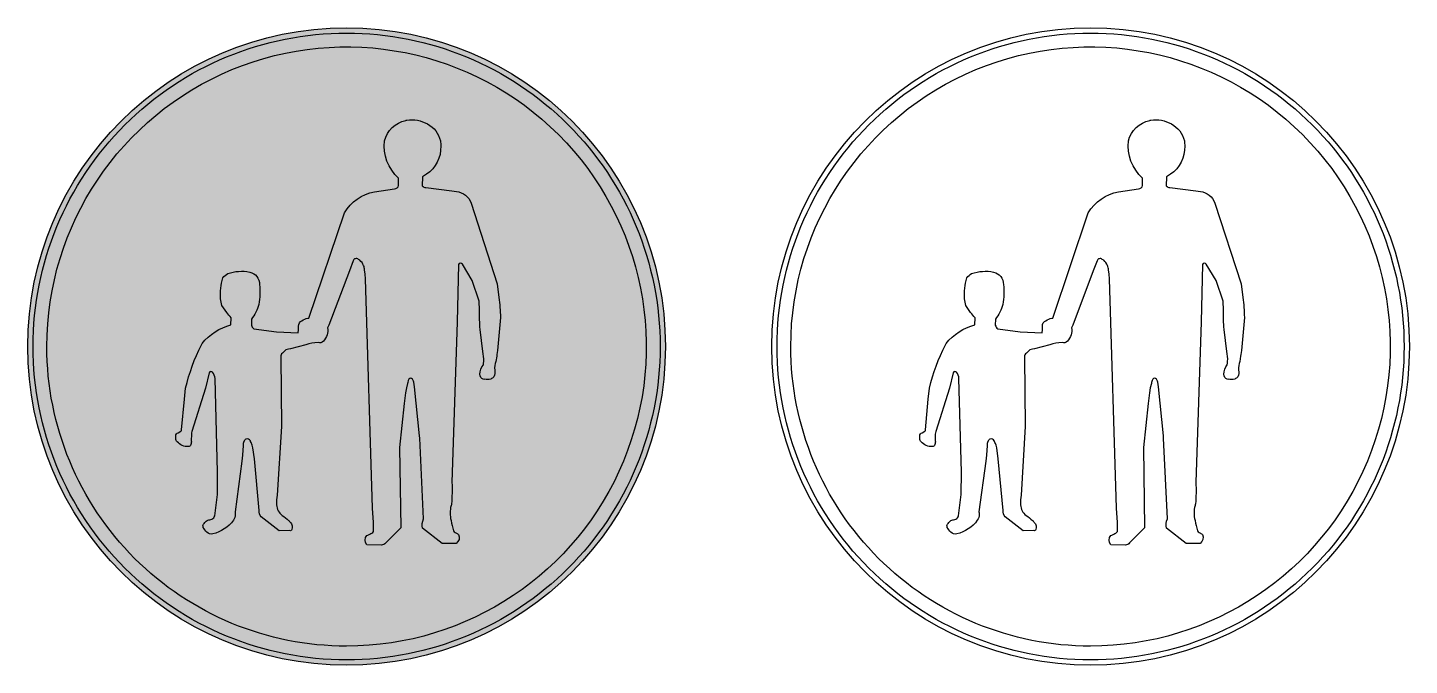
# Model space of a CAD drawing. Extents: x -550 to 750, y 150 to 750.
import ezdxf

# ---------------------------------------------------------------- set-up
doc = ezdxf.new("R2010")
doc.units = 0
doc.header["$MEASUREMENT"] = 0

msp = doc.modelspace()

# ---------------------------------------------------------------- hatches: boundary and pattern name
h = msp.add_hatch(color=5)
edge = h.paths.add_edge_path()
edge.add_arc((-250, 450), 300, 90, 270, ccw=False)
edge.add_arc((-250, 450), 300, -90, 90, ccw=False)
edge = h.paths.add_edge_path(flags=16)
edge.add_arc((-250.0002203871791, 449.9997796128209), 294.9997796129032, 179.999957195713, 270.000042804287, ccw=False)
edge.add_arc((-250.0002203871791, 450.0002203871791), 294.9997796129032, 89.99995719571302, 180.0000428042869, ccw=False)
edge.add_arc((-249.9897796128209, 449.9902204021206), 295.0097797749181, 0.0018993596901850651, 90.00198496826408, ccw=False)
edge.add_arc((-249.9897796128209, 450.0097795978794), 295.0097797749181, 269.9980150317358, 359.9981006403098, ccw=False)
edge = h.paths.add_edge_path(flags=0)
edge.add_arc((-250.0002106752017, 449.9997893247983), 281.999789324877, 179.999957195713, 270.000042804287, ccw=False)
edge.add_arc((-250.0036734158808, 449.9986438233472), 281.9963265873802, 44.99966708370289, 179.9997244531536, ccw=False)
edge.add_arc((-250.0013561766528, 449.9963265841192), 281.9963265873802, -89.99972445315359, 45.00033291629711, ccw=False)
edge = h.paths.add_edge_path(flags=0)
edge.add_line((-371.568, 310.736), (-371.298, 331.742))
edge.add_line((-371.298, 331.742), (-373.793, 420.027))
edge.add_arc((-384.6499984902571, 418.9498947208111), 10.91029660457959, 5.665682463015568, 38.42814139195659)
edge.add_arc((-377.5385926359026, 424.6118021215693), 1.820310442573353, 37.94022372150749, 160.5478835337991)
edge.add_line((-379.255, 425.218), (-382.692, 410.673))
edge.add_line((-382.692, 410.673), (-395.654, 369.889))
edge.add_arc((-391.921976687448, 368.0981228520921), 4.139473271363229, 154.3651589667766, 187.6090914850924)
edge.add_line((-396.025, 367.55), (-396.096, 361.219))
edge.add_arc((-402.0922480504728, 360.2672425227126), 6.071312294584405, -24.4638142324186, 9.019062134121782, ccw=False)
edge.add_arc((-398.8289989720502, 358.0689226429807), 2.284944520956274, 270.25072850617005, 352.0526702465863, ccw=False)
edge.add_arc((-399.3720999999999, 369.1173583333334), 13.34482536622605, 221.6538718486727, 272.3754058159519, ccw=False)
edge.add_arc((-407.3600468068237, 362.9161399451423), 3.324315588687667, 172.3791672384711, 233.3803849387069, ccw=False)
edge.add_line((-410.655, 363.357), (-410.671, 365.596))
edge.add_arc((-407.2347465508237, 365.7689965999617), 3.440605410472766, 143.0959532398964, 182.8820963584885, ccw=False)
edge.add_arc((-406.7550855737892, 364.7151638901468), 4.49134560926246, 113.49992413528761, 136.002034297203, ccw=False)
edge.add_line((-408.546, 368.834), (-405.808, 370.401))
edge.add_arc((-406.3284865243047, 371.4439464873296), 1.165608681082985, 296.5216692796095, 369.8327171182318)
edge.add_line((-405.18, 371.643), (-402.627, 400.562))
edge.add_line((-402.627, 400.562), (-401.473, 410.828))
edge.add_arc((-222.895683217682, 368.2329272351809), 183.5870319303969, 153.0275611309574, 166.5842267743083, ccw=False)
edge.add_line((-386.513, 451.501), (-385.941, 452.77))
edge.add_arc((-345.1733374023329, 419.8362181834977), 52.40836095905119, 105.0287283287229, 141.0673072615593, ccw=False)
edge.add_line((-358.763, 470.452), (-358.563, 476.855))
edge.add_arc((-302.5433991755132, 526.1274664920154), 74.60543968600165, 216.150594745733, 221.3334893716241, ccw=False)
edge.add_line((-362.785, 482.117), (-367.306, 488.691))
edge.add_arc((-338.7456431913999, 497.3329306047908), 29.83918473438191, 184.9619800637376, 196.8350186158103, ccw=False)
edge.add_arc((-318.7425322173402, 499.4105408459491), 49.94818744154331, 162.2764475627614, 185.3516101266204, ccw=False)
edge.add_arc((-353.544846176263, 504.8120656126115), 16.10346809517627, 121.1339784984767, 142.4965729677188, ccw=False)
edge.add_arc((-348.7841733067663, 481.5568721561443), 39.28310100198588, 78.81628700872568, 109.45955612296709, ccw=False)
edge.add_arc((-343.8352677507154, 508.4702735877176), 11.92649762369923, -0.8228393078599083, 77.062167377398, ccw=False)
edge.add_arc((-404.9729722000982, 501.1241730298283), 73.41441308601615, -9.017880911589089, 5.608497230322712, ccw=False)
edge.add_arc((-373.8650990003542, 501.7768898246457), 43.14798162821353, 322.6737648158214, 343.63124483978874, ccw=False)
edge.add_line((-339.554, 475.614), (-339.597, 470.067))
edge.add_arc((-334.3035238146367, 471.3729207052712), 5.452184792673921, 193.858357195097, 238.0835016347993)
edge.add_line((-337.186, 466.745), (-316.082, 463.665))
edge.add_line((-316.082, 463.665), (-295.418, 462.737))
edge.add_line((-295.418, 462.737), (-295.247, 465.603))
edge.add_line((-295.247, 465.603), (-295.203, 469.255))
edge.add_arc((-290.3553546584881, 469.6250809064948), 4.861751251805678, 109.70966451264519, 184.3656295754741, ccw=False)
edge.add_arc((-282.4471258548002, 459.9186429346707), 17.18069235357724, 103.46612141355013, 123.76120257682001, ccw=False)
edge.add_arc((-286.2470534492208, 479.2631260675278), 2.643773848151486, 265.6408889026544, 284.0104234719276)
edge.add_line((-285.607, 476.698), (-252.066, 575.808))
edge.add_arc((-216.3089339556886, 554.5567210552849), 41.59548808324447, 100.1596107084967, 149.2759722251475, ccw=False)
edge.add_line((-223.646, 595.5), (-204.808, 598.481))
edge.add_arc((-204.9057412371786, 602.3901015489326), 3.910323294730611, 271.4322968372705, 348.6418876196188)
edge.add_line((-201.0719999999999, 601.62), (-201.115, 608.493))
edge.add_arc((-173.534635447507, 638.9753610815743), 41.10779544023114, 173.6597488855763, 227.8612833320294, ccw=False)
edge.add_arc((-188.5847382003987, 636.7448211409157), 26.67955153021786, 102.45985859462922, 165.299931838281, ccw=False)
edge.add_arc((-189.0675083195895, 631.2315058535007), 32.00198439515508, 97.77890090139027, 99.48482601954242, ccw=False)
edge.add_arc((-188.4479839578677, 634.4080176337451), 28.95737409768016, 59.72477263507989, 99.84457069381102, ccw=False)
edge.add_arc((-185.0677177131297, 638.2605542433489), 23.94603333100281, 12.920843453595126, 62.06302475853062, ccw=False)
edge.add_arc((-197.2657298729945, 638.5650956016077), 35.8947319109479, -0.019307204679194, 8.087573298097027, ccw=False)
edge.add_arc((-191.7672631500244, 637.3251589312121), 30.42105203926608, -56.111185818642184, 2.3131752900624747, ccw=False)
edge.add_arc((-126.5298650989521, 526.732540814203), 98.04749840683681, 119.4961305071021, 122.0853999587615)
edge.add_line((-178.611, 609.804), (-178.726, 601.205))
edge.add_arc((-175.0928610763428, 604.1617027636106), 4.684206407806519, 219.139211539377, 267.7838115356808)
edge.add_line((-175.274, 599.481), (-151.048, 596.556))
edge.add_line((-151.048, 596.556), (-146.669, 595.943))
edge.add_arc((-148.6807775051874, 579.25174448818), 16.81205696193184, 20.113170913518786, 83.12735882971208, ccw=False)
edge.add_line((-132.894, 585.033), (-108.1659999999999, 509.042))
edge.add_line((-108.1659999999999, 509.042), (-106.626, 496.121))
edge.add_arc((-283.5771226036655, 473.7874145970321), 178.3549517889793, 1.132331972482973, 7.193453663505579, ccw=False)
edge.add_line((-105.2569999999999, 477.312), (-108.081, 446.296))
edge.add_line((-108.081, 446.296), (-108.5369999999999, 442.33))
edge.add_line((-108.5369999999999, 442.33), (-108.765, 440.976))
edge.add_line((-108.765, 440.976), (-109.635, 436.026))
edge.add_arc((-91.62373626385006, 429.7181852541218), 19.08387141649901, 160.6989802224677, 185.5545270741105)
edge.add_arc((-119.4237061182239, 425.7909858137342), 9.048033999471452, -28.137724931921582, 13.290346146334912, ccw=False)
edge.add_arc((-116.7906234069748, 425.6334509270424), 6.74264610749854, 291.4309281738721, 322.4486981149497, ccw=False)
edge.add_arc((-117.9112227883835, 434.3804186094209), 15.44505615757559, 261.2529164460194, 283.41854716328567, ccw=False)
edge.add_arc((-120.6306472066349, 422.553651956637), 3.458570026856422, 257.8936918980509, 276.1520749869286, ccw=False)
edge.add_arc((-119.8502183361931, 423.6154890516146), 4.691691951831036, 177.6605841520638, 251.27983092092728, ccw=False)
edge.add_arc((-110.1744444065399, 423.6904440281386), 14.36402849415848, 140.763604311087, 179.5350720338776, ccw=False)
edge.add_arc((-151.2832047532584, 437.3517450072584), 30.33034799746405, 351.3230241717254, 357.2811072599363)
edge.add_line((-120.987, 435.913), (-120.943, 438.395))
edge.add_line((-120.943, 438.395), (-121.6559999999999, 445.268))
edge.add_line((-121.6559999999999, 445.268), (-124.323, 466.102))
edge.add_arc((107.7387610378027, 484.1276489231209), 232.7607891270904, 179.9718516405788, 184.4415932353697, ccw=False)
edge.add_line((-125.0219999999999, 484.242), (-125.35, 492.627))
edge.add_line((-125.35, 492.627), (-131.823, 512.178))
edge.add_line((-131.823, 512.178), (-141.0359999999999, 527.408))
edge.add_arc((-142.8227543199017, 526.4908795409485), 2.00838266674916, 27.17090843955594, 158.1609197943588)
edge.add_line((-144.687, 527.238), (-146.014, 473.291))
edge.add_line((-146.014, 473.291), (-150.876, 322.102))
edge.add_arc((-317.115306357118, 314.8711543547436), 166.3964906686474, -4.443645774010179, 2.4906020485228737, ccw=False)
edge.add_arc((-164.4533592597025, 304.5522771115284), 13.48221124695748, 341.4179333399034, 348.9967533392269, ccw=False)
edge.add_arc((-125.2992372406862, 293.3305498186587), 27.2688461586538, 165.2874791821972, 194.8279035338696)
edge.add_arc((-84.82831965022528, 296.4977730788172), 67.59741274443358, 188.6322085806649, 197.147368440614)
edge.add_arc((-146.146694554307, 277.9855877360617), 3.568001000718369, 203.4098629812909, 242.2138421287211)
edge.add_arc((-111.8003186706887, 339.9158475138954), 74.38410360242047, 241.046179864341, 243.0613580038352)
edge.add_arc((-147.5192747517075, 269.5199949545897), 4.555484636483037, 51.55752918137688, 63.67375122492717, ccw=False)
edge.add_arc((-150.4706206337183, 270.1515498779858), 6.486370861571926, -56.430560612105126, 26.91773933909468, ccw=False)
edge.add_line((-146.884, 264.747), (-160.0880000000001, 264.646))
edge.add_line((-160.0880000000001, 264.646), (-178.5119999999999, 279.077))
edge.add_arc((-166.7651841237365, 282.1333629001966), 12.13791734230109, 152.7499927527224, 194.5842247542114, ccw=False)
edge.add_line((-177.556, 287.691), (-181.207, 363.856))
edge.add_line((-181.207, 363.856), (-181.4059999999999, 366.022))
edge.add_line((-181.4059999999999, 366.022), (-185.956, 411.999))
edge.add_line((-185.956, 411.999), (-186.783, 416.562))
edge.add_arc((-191.4899690890139, 415.85020520749), 4.76048420137875, 8.599198467665104, 44.24956872297362)
edge.add_arc((-189.6512834050591, 418.2637430213305), 1.814900073920329, 30.02942021519682, 152.4918355916002)
edge.add_arc((-188.7452307728708, 416.7141390392093), 3.468569557070811, 136.4941873888671, 157.9017661628952)
edge.add_line((-191.959, 418.019), (-192.473, 416.263))
edge.add_line((-192.473, 416.263), (-192.729, 415.294))
edge.add_line((-192.729, 415.294), (-193.727, 411.114))
edge.add_line((-193.727, 411.114), (-194.483, 406.552))
edge.add_line((-194.483, 406.552), (-195.838, 396.385))
edge.add_line((-195.838, 396.385), (-200.287, 355.015))
edge.add_line((-200.287, 355.015), (-199.061, 279.478))
edge.add_line((-199.061, 279.478), (-213.193, 265.259))
edge.add_arc((-217.0150156782996, 267.7194842680852), 4.545523806852426, 267.30175618774973, 327.22793705988823, ccw=False)
edge.add_line((-217.229, 263.179), (-230.904, 263.248))
edge.add_arc((-225.7080247070799, 267.6895002015541), 6.83557483208555, 138.0269798893555, 220.5236978918714, ccw=False)
edge.add_arc((-242.3800208617879, 304.5296467640346), 34.28693843956795, 289.7569089314662, 294.6772644089557)
edge.add_arc((-232.0267630161966, 282.2284177830471), 9.700323730332071, 294.1053406952336, 319.0435560726546)
edge.add_line((-224.701, 275.87), (-224.729, 284.354))
edge.add_line((-224.729, 284.354), (-225.7, 297.874))
edge.add_line((-225.7, 297.874), (-232.23, 513.533))
edge.add_line((-232.23, 513.533), (-232.5719999999999, 518.082))
edge.add_line((-232.5719999999999, 518.082), (-232.972, 522.1030000000001))
edge.add_arc((-247.4915365024178, 520.8528752705116), 14.57325468398611, 4.921001508794554, 21.45356390406871)
edge.add_arc((-245.0401087226472, 521.6817565056239), 11.9891681637883, 22.05166583966562, 29.70058428554448)
edge.add_arc((-244.4703080399658, 522.232703458402), 11.2229638687387, 28.69863562638724, 60.3482218161678)
edge.add_arc((-240.9557347127403, 529.6318754071655), 3.113561523094592, 49.12047406622195, 160.7380611182249)
edge.add_line((-243.895, 530.659), (-247.36, 521.263))
edge.add_line((-247.36, 521.263), (-266.641, 470.123))
edge.add_line((-266.641, 470.123), (-267.909, 467.657))
edge.add_arc((-281.6838363046576, 465.0748472898765), 14.01476463728565, -45.24864350055083, 10.617127425085414, ccw=False)
edge.add_arc((-275.3007051751362, 457.8777563591955), 4.441890910245063, 249.76538938410079, 321.6545304707827, ccw=False)
edge.add_arc((-277.0948331086681, 422.3017153541223), 31.40934291430501, 89.52966495034048, 110.7638860502546)
edge.add_line((-288.23, 451.671), (-302.663, 447.722))
edge.add_line((-302.663, 447.722), (-304.53, 447.336))
edge.add_arc((-304.6153860460499, 441.9874920485657), 5.349189479109491, 89.08538146421576, 145.7505474378383)
edge.add_arc((-283.9038547228624, 418.3476964096884), 36.63213989077732, 133.321820758971, 136.0206939042572)
edge.add_arc((-308.6032896823811, 440.8017689993053), 3.414326575263703, 119.1038892029786, 189.0620304499879)
edge.add_line((-311.975, 440.264), (-311.375, 374.821))
edge.add_line((-311.375, 374.821), (-315.396, 310.165))
edge.add_arc((-244.9478983142639, 302.0546895421504), 70.91341316596258, 173.4327570797441, 180.8772368476894)
edge.add_arc((-302.8413470974693, 301.567911423531), 13.02542921170632, 182.6353987410868, 233.8067557839541)
edge.add_arc((-395.4334914982073, 177.8290500105806), 141.521855769855, 50.04279716390403, 53.13648966281312, ccw=False)
edge.add_arc((-311.830539258607, 277.9701344129937), 11.07254223240286, 36.02935449870051, 48.86068196841012, ccw=False)
edge.add_arc((-308.0719814679982, 279.8466999023617), 6.96372759455319, -17.264346291470076, 41.742077375506085, ccw=False)
edge.add_arc((-303.0445770378919, 278.38411301624), 1.731389263073131, 255.0922605995614, 339.57884570979525, ccw=False)
edge.add_line((-303.49, 276.711), (-313.472, 276.654))
edge.add_line((-313.472, 276.654), (-330.427, 289.675))
edge.add_arc((-324.6185512924935, 294.7735264805444), 7.728715848091881, 172.4351392405036, 221.2759380254654, ccw=False)
edge.add_line((-332.28, 295.791), (-336.76, 344.176))
edge.add_line((-336.76, 344.176), (-338.284, 354.786))
edge.add_line((-338.284, 354.786), (-338.842, 357.055))
edge.add_arc((-369.6242489946474, 346.5875692035838), 32.51328898537075, 18.78047936856373, 25.5685477852513)
edge.add_arc((-343.7874722746886, 359.4962732589372), 3.668804216369207, 17.83593292438299, 26.70460291572406)
edge.add_arc((-343.4013168665562, 359.791088065851), 3.192615032894384, 25.09220156544971, 114.3369495586787)
edge.add_arc((-343.2171870280976, 359.5086590104962), 3.52620139271337, 115.1717996870692, 156.7076444471323)
edge.add_arc((-342.6145673092521, 358.4942410608394), 4.534172994552851, 147.9103539720273, 152.2702430372574)
edge.add_arc((-337.4185848566271, 357.021537218218), 9.881668222817455, 158.7439632403244, 181.4702180346614)
edge.add_line((-347.297, 356.768), (-347.997, 347.827))
edge.add_line((-347.997, 347.827), (-348.652, 342.151))
edge.add_line((-348.652, 342.151), (-354.94, 294.552))
edge.add_arc((-326.2732084626327, 294.0555073571516), 28.67109070111001, 179.0077686535553, 183.7166127451894)
edge.add_arc((-361.868948658356, 291.1314454814871), 7.065756448660822, -41.02033342337728, 8.673605926845198, ccw=False)
edge.add_arc((-383.2672529692072, 305.6316808138251), 32.87405954888625, 283.02182101379015, 324.3979944493906, ccw=False)
edge.add_arc((-377.2121372936529, 279.1979013163297), 5.755970465556158, 223.6064826193731, 283.58634090597366, ccw=False)
edge.add_arc((-366.8298835619109, 289.6244417873983), 20.46859605590715, 208.7572701361562, 224.6958247638686, ccw=False)
edge.add_arc((-382.1860297133709, 281.1538879759531), 2.931451978593411, 147.5221515514204, 208.0144921529203, ccw=False)
edge.add_arc((-375.9399144476554, 277.45636096817), 10.18884836235272, 126.44074541609899, 148.8424576173195, ccw=False)
edge.add_arc((-378.645923361756, 281.7695131374063), 5.1261778237728, 91.85657933848762, 130.7487322164758, ccw=False)
edge.add_arc((-381.777539739508, 300.331585306348), 13.7619039737456, 282.4442209035375, 291.9023229937021)
edge.add_arc((-378.8295313804268, 291.9097403783475), 4.865254292592191, 296.6931480599441, 346.1367580475161)
edge.add_line((-374.106, 290.744), (-371.568, 310.736))
h = msp.add_hatch(color=7)
edge = h.paths.add_edge_path()
edge.add_arc((-250.0002203871791, 449.9997796128209), 294.9997796129032, 179.999957195713, 270.000042804287, ccw=False)
edge.add_arc((-250.0002203871791, 450.0002203871791), 294.9997796129032, 89.99995719571302, 180.0000428042869, ccw=False)
edge.add_arc((-249.9897796128209, 449.9902204021206), 295.0097797749181, 0.0018993596901850651, 90.00198496826408, ccw=False)
edge.add_arc((-249.9897796128209, 450.0097795978794), 295.0097797749181, 269.9980150317358, 359.9981006403098, ccw=False)
edge = h.paths.add_edge_path(flags=16)
edge.add_arc((-250.0002106752017, 449.9997893247983), 281.999789324877, 179.999957195713, 270.000042804287, ccw=False)
edge.add_arc((-250.0036734158808, 449.9986438233472), 281.9963265873802, 44.99966708370289, 179.9997244531536, ccw=False)
edge.add_arc((-250.0013561766528, 449.9963265841192), 281.9963265873802, -89.99972445315359, 45.00033291629711, ccw=False)
edge = h.paths.add_edge_path(flags=0)
edge.add_line((-371.568, 310.736), (-371.298, 331.742))
edge.add_line((-371.298, 331.742), (-373.793, 420.027))
edge.add_arc((-384.6499984902571, 418.9498947208111), 10.91029660457959, 5.665682463015568, 38.42814139195659)
edge.add_arc((-377.5385926359026, 424.6118021215693), 1.820310442573353, 37.94022372150749, 160.5478835337991)
edge.add_line((-379.255, 425.218), (-382.692, 410.673))
edge.add_line((-382.692, 410.673), (-395.654, 369.889))
edge.add_arc((-391.921976687448, 368.0981228520921), 4.139473271363229, 154.3651589667766, 187.6090914850924)
edge.add_line((-396.025, 367.55), (-396.096, 361.219))
edge.add_arc((-402.0922480504728, 360.2672425227126), 6.071312294584405, -24.4638142324186, 9.019062134121782, ccw=False)
edge.add_arc((-398.8289989720502, 358.0689226429807), 2.284944520956274, 270.25072850617005, 352.0526702465863, ccw=False)
edge.add_arc((-399.3720999999999, 369.1173583333334), 13.34482536622605, 221.6538718486727, 272.3754058159519, ccw=False)
edge.add_arc((-407.3600468068237, 362.9161399451423), 3.324315588687667, 172.3791672384711, 233.3803849387069, ccw=False)
edge.add_line((-410.655, 363.357), (-410.671, 365.596))
edge.add_arc((-407.2347465508237, 365.7689965999617), 3.440605410472766, 143.0959532398964, 182.8820963584885, ccw=False)
edge.add_arc((-406.7550855737892, 364.7151638901468), 4.49134560926246, 113.49992413528761, 136.002034297203, ccw=False)
edge.add_line((-408.546, 368.834), (-405.808, 370.401))
edge.add_arc((-406.3284865243047, 371.4439464873296), 1.165608681082985, 296.5216692796095, 369.8327171182318)
edge.add_line((-405.18, 371.643), (-402.627, 400.562))
edge.add_line((-402.627, 400.562), (-401.473, 410.828))
edge.add_arc((-222.895683217682, 368.2329272351809), 183.5870319303969, 153.0275611309574, 166.5842267743083, ccw=False)
edge.add_line((-386.513, 451.501), (-385.941, 452.77))
edge.add_arc((-345.1733374023329, 419.8362181834977), 52.40836095905119, 105.0287283287229, 141.0673072615593, ccw=False)
edge.add_line((-358.763, 470.452), (-358.563, 476.855))
edge.add_arc((-302.5433991755132, 526.1274664920154), 74.60543968600165, 216.150594745733, 221.3334893716241, ccw=False)
edge.add_line((-362.785, 482.117), (-367.306, 488.691))
edge.add_arc((-338.7456431913999, 497.3329306047908), 29.83918473438191, 184.9619800637376, 196.8350186158103, ccw=False)
edge.add_arc((-318.7425322173402, 499.4105408459491), 49.94818744154331, 162.2764475627614, 185.3516101266204, ccw=False)
edge.add_arc((-353.544846176263, 504.8120656126115), 16.10346809517627, 121.1339784984767, 142.4965729677188, ccw=False)
edge.add_arc((-348.7841733067663, 481.5568721561443), 39.28310100198588, 78.81628700872568, 109.45955612296709, ccw=False)
edge.add_arc((-343.8352677507154, 508.4702735877176), 11.92649762369923, -0.8228393078599083, 77.062167377398, ccw=False)
edge.add_arc((-404.9729722000982, 501.1241730298283), 73.41441308601615, -9.017880911589089, 5.608497230322712, ccw=False)
edge.add_arc((-373.8650990003542, 501.7768898246457), 43.14798162821353, 322.6737648158214, 343.63124483978874, ccw=False)
edge.add_line((-339.554, 475.614), (-339.597, 470.067))
edge.add_arc((-334.3035238146367, 471.3729207052712), 5.452184792673921, 193.858357195097, 238.0835016347993)
edge.add_line((-337.186, 466.745), (-316.082, 463.665))
edge.add_line((-316.082, 463.665), (-295.418, 462.737))
edge.add_line((-295.418, 462.737), (-295.247, 465.603))
edge.add_line((-295.247, 465.603), (-295.203, 469.255))
edge.add_arc((-290.3553546584881, 469.6250809064948), 4.861751251805678, 109.70966451264519, 184.3656295754741, ccw=False)
edge.add_arc((-282.4471258548002, 459.9186429346707), 17.18069235357724, 103.46612141355013, 123.76120257682001, ccw=False)
edge.add_arc((-286.2470534492208, 479.2631260675278), 2.643773848151486, 265.6408889026544, 284.0104234719276)
edge.add_line((-285.607, 476.698), (-252.066, 575.808))
edge.add_arc((-216.3089339556886, 554.5567210552849), 41.59548808324447, 100.1596107084967, 149.2759722251475, ccw=False)
edge.add_line((-223.646, 595.5), (-204.808, 598.481))
edge.add_arc((-204.9057412371786, 602.3901015489326), 3.910323294730611, 271.4322968372705, 348.6418876196188)
edge.add_line((-201.0719999999999, 601.62), (-201.115, 608.493))
edge.add_arc((-173.534635447507, 638.9753610815743), 41.10779544023114, 173.6597488855763, 227.8612833320294, ccw=False)
edge.add_arc((-188.5847382003987, 636.7448211409157), 26.67955153021786, 102.45985859462922, 165.299931838281, ccw=False)
edge.add_arc((-189.0675083195895, 631.2315058535007), 32.00198439515508, 97.77890090139027, 99.48482601954242, ccw=False)
edge.add_arc((-188.4479839578677, 634.4080176337451), 28.95737409768016, 59.72477263507989, 99.84457069381102, ccw=False)
edge.add_arc((-185.0677177131297, 638.2605542433489), 23.94603333100281, 12.920843453595126, 62.06302475853062, ccw=False)
edge.add_arc((-197.2657298729945, 638.5650956016077), 35.8947319109479, -0.019307204679194, 8.087573298097027, ccw=False)
edge.add_arc((-191.7672631500244, 637.3251589312121), 30.42105203926608, -56.111185818642184, 2.3131752900624747, ccw=False)
edge.add_arc((-126.5298650989521, 526.732540814203), 98.04749840683681, 119.4961305071021, 122.0853999587615)
edge.add_line((-178.611, 609.804), (-178.726, 601.205))
edge.add_arc((-175.0928610763428, 604.1617027636106), 4.684206407806519, 219.139211539377, 267.7838115356808)
edge.add_line((-175.274, 599.481), (-151.048, 596.556))
edge.add_line((-151.048, 596.556), (-146.669, 595.943))
edge.add_arc((-148.6807775051874, 579.25174448818), 16.81205696193184, 20.113170913518786, 83.12735882971208, ccw=False)
edge.add_line((-132.894, 585.033), (-108.1659999999999, 509.042))
edge.add_line((-108.1659999999999, 509.042), (-106.626, 496.121))
edge.add_arc((-283.5771226036655, 473.7874145970321), 178.3549517889793, 1.132331972482973, 7.193453663505579, ccw=False)
edge.add_line((-105.2569999999999, 477.312), (-108.081, 446.296))
edge.add_line((-108.081, 446.296), (-108.5369999999999, 442.33))
edge.add_line((-108.5369999999999, 442.33), (-108.765, 440.976))
edge.add_line((-108.765, 440.976), (-109.635, 436.026))
edge.add_arc((-91.62373626385006, 429.7181852541218), 19.08387141649901, 160.6989802224677, 185.5545270741105)
edge.add_arc((-119.4237061182239, 425.7909858137342), 9.048033999471452, -28.137724931921582, 13.290346146334912, ccw=False)
edge.add_arc((-116.7906234069748, 425.6334509270424), 6.74264610749854, 291.4309281738721, 322.4486981149497, ccw=False)
edge.add_arc((-117.9112227883835, 434.3804186094209), 15.44505615757559, 261.2529164460194, 283.41854716328567, ccw=False)
edge.add_arc((-120.6306472066349, 422.553651956637), 3.458570026856422, 257.8936918980509, 276.1520749869286, ccw=False)
edge.add_arc((-119.8502183361931, 423.6154890516146), 4.691691951831036, 177.6605841520638, 251.27983092092728, ccw=False)
edge.add_arc((-110.1744444065399, 423.6904440281386), 14.36402849415848, 140.763604311087, 179.5350720338776, ccw=False)
edge.add_arc((-151.2832047532584, 437.3517450072584), 30.33034799746405, 351.3230241717254, 357.2811072599363)
edge.add_line((-120.987, 435.913), (-120.943, 438.395))
edge.add_line((-120.943, 438.395), (-121.6559999999999, 445.268))
edge.add_line((-121.6559999999999, 445.268), (-124.323, 466.102))
edge.add_arc((107.7387610378027, 484.1276489231209), 232.7607891270904, 179.9718516405788, 184.4415932353697, ccw=False)
edge.add_line((-125.0219999999999, 484.242), (-125.35, 492.627))
edge.add_line((-125.35, 492.627), (-131.823, 512.178))
edge.add_line((-131.823, 512.178), (-141.0359999999999, 527.408))
edge.add_arc((-142.8227543199017, 526.4908795409485), 2.00838266674916, 27.17090843955594, 158.1609197943588)
edge.add_line((-144.687, 527.238), (-146.014, 473.291))
edge.add_line((-146.014, 473.291), (-150.876, 322.102))
edge.add_arc((-317.115306357118, 314.8711543547436), 166.3964906686474, -4.443645774010179, 2.4906020485228737, ccw=False)
edge.add_arc((-164.4533592597025, 304.5522771115284), 13.48221124695748, 341.4179333399034, 348.9967533392269, ccw=False)
edge.add_arc((-125.2992372406862, 293.3305498186587), 27.2688461586538, 165.2874791821972, 194.8279035338696)
edge.add_arc((-84.82831965022528, 296.4977730788172), 67.59741274443358, 188.6322085806649, 197.147368440614)
edge.add_arc((-146.146694554307, 277.9855877360617), 3.568001000718369, 203.4098629812909, 242.2138421287211)
edge.add_arc((-111.8003186706887, 339.9158475138954), 74.38410360242047, 241.046179864341, 243.0613580038352)
edge.add_arc((-147.5192747517075, 269.5199949545897), 4.555484636483037, 51.55752918137688, 63.67375122492717, ccw=False)
edge.add_arc((-150.4706206337183, 270.1515498779858), 6.486370861571926, -56.430560612105126, 26.91773933909468, ccw=False)
edge.add_line((-146.884, 264.747), (-160.0880000000001, 264.646))
edge.add_line((-160.0880000000001, 264.646), (-178.5119999999999, 279.077))
edge.add_arc((-166.7651841237365, 282.1333629001966), 12.13791734230109, 152.7499927527224, 194.5842247542114, ccw=False)
edge.add_line((-177.556, 287.691), (-181.207, 363.856))
edge.add_line((-181.207, 363.856), (-181.4059999999999, 366.022))
edge.add_line((-181.4059999999999, 366.022), (-185.956, 411.999))
edge.add_line((-185.956, 411.999), (-186.783, 416.562))
edge.add_arc((-191.4899690890139, 415.85020520749), 4.76048420137875, 8.599198467665104, 44.24956872297362)
edge.add_arc((-189.6512834050591, 418.2637430213305), 1.814900073920329, 30.02942021519682, 152.4918355916002)
edge.add_arc((-188.7452307728708, 416.7141390392093), 3.468569557070811, 136.4941873888671, 157.9017661628952)
edge.add_line((-191.959, 418.019), (-192.473, 416.263))
edge.add_line((-192.473, 416.263), (-192.729, 415.294))
edge.add_line((-192.729, 415.294), (-193.727, 411.114))
edge.add_line((-193.727, 411.114), (-194.483, 406.552))
edge.add_line((-194.483, 406.552), (-195.838, 396.385))
edge.add_line((-195.838, 396.385), (-200.287, 355.015))
edge.add_line((-200.287, 355.015), (-199.061, 279.478))
edge.add_line((-199.061, 279.478), (-213.193, 265.259))
edge.add_arc((-217.0150156782996, 267.7194842680852), 4.545523806852426, 267.30175618774973, 327.22793705988823, ccw=False)
edge.add_line((-217.229, 263.179), (-230.904, 263.248))
edge.add_arc((-225.7080247070799, 267.6895002015541), 6.83557483208555, 138.0269798893555, 220.5236978918714, ccw=False)
edge.add_arc((-242.3800208617879, 304.5296467640346), 34.28693843956795, 289.7569089314662, 294.6772644089557)
edge.add_arc((-232.0267630161966, 282.2284177830471), 9.700323730332071, 294.1053406952336, 319.0435560726546)
edge.add_line((-224.701, 275.87), (-224.729, 284.354))
edge.add_line((-224.729, 284.354), (-225.7, 297.874))
edge.add_line((-225.7, 297.874), (-232.23, 513.533))
edge.add_line((-232.23, 513.533), (-232.5719999999999, 518.082))
edge.add_line((-232.5719999999999, 518.082), (-232.972, 522.1030000000001))
edge.add_arc((-247.4915365024178, 520.8528752705116), 14.57325468398611, 4.921001508794554, 21.45356390406871)
edge.add_arc((-245.0401087226472, 521.6817565056239), 11.9891681637883, 22.05166583966562, 29.70058428554448)
edge.add_arc((-244.4703080399658, 522.232703458402), 11.2229638687387, 28.69863562638724, 60.3482218161678)
edge.add_arc((-240.9557347127403, 529.6318754071655), 3.113561523094592, 49.12047406622195, 160.7380611182249)
edge.add_line((-243.895, 530.659), (-247.36, 521.263))
edge.add_line((-247.36, 521.263), (-266.641, 470.123))
edge.add_line((-266.641, 470.123), (-267.909, 467.657))
edge.add_arc((-281.6838363046576, 465.0748472898765), 14.01476463728565, -45.24864350055083, 10.617127425085414, ccw=False)
edge.add_arc((-275.3007051751362, 457.8777563591955), 4.441890910245063, 249.76538938410079, 321.6545304707827, ccw=False)
edge.add_arc((-277.0948331086681, 422.3017153541223), 31.40934291430501, 89.52966495034048, 110.7638860502546)
edge.add_line((-288.23, 451.671), (-302.663, 447.722))
edge.add_line((-302.663, 447.722), (-304.53, 447.336))
edge.add_arc((-304.6153860460499, 441.9874920485657), 5.349189479109491, 89.08538146421576, 145.7505474378383)
edge.add_arc((-283.9038547228624, 418.3476964096884), 36.63213989077732, 133.321820758971, 136.0206939042572)
edge.add_arc((-308.6032896823811, 440.8017689993053), 3.414326575263703, 119.1038892029786, 189.0620304499879)
edge.add_line((-311.975, 440.264), (-311.375, 374.821))
edge.add_line((-311.375, 374.821), (-315.396, 310.165))
edge.add_arc((-244.9478983142639, 302.0546895421504), 70.91341316596258, 173.4327570797441, 180.8772368476894)
edge.add_arc((-302.8413470974693, 301.567911423531), 13.02542921170632, 182.6353987410868, 233.8067557839541)
edge.add_arc((-395.4334914982073, 177.8290500105806), 141.521855769855, 50.04279716390403, 53.13648966281312, ccw=False)
edge.add_arc((-311.830539258607, 277.9701344129937), 11.07254223240286, 36.02935449870051, 48.86068196841012, ccw=False)
edge.add_arc((-308.0719814679982, 279.8466999023617), 6.96372759455319, -17.264346291470076, 41.742077375506085, ccw=False)
edge.add_arc((-303.0445770378919, 278.38411301624), 1.731389263073131, 255.0922605995614, 339.57884570979525, ccw=False)
edge.add_line((-303.49, 276.711), (-313.472, 276.654))
edge.add_line((-313.472, 276.654), (-330.427, 289.675))
edge.add_arc((-324.6185512924935, 294.7735264805444), 7.728715848091881, 172.4351392405036, 221.2759380254654, ccw=False)
edge.add_line((-332.28, 295.791), (-336.76, 344.176))
edge.add_line((-336.76, 344.176), (-338.284, 354.786))
edge.add_line((-338.284, 354.786), (-338.842, 357.055))
edge.add_arc((-369.6242489946474, 346.5875692035838), 32.51328898537075, 18.78047936856373, 25.5685477852513)
edge.add_arc((-343.7874722746886, 359.4962732589372), 3.668804216369207, 17.83593292438299, 26.70460291572406)
edge.add_arc((-343.4013168665562, 359.791088065851), 3.192615032894384, 25.09220156544971, 114.3369495586787)
edge.add_arc((-343.2171870280976, 359.5086590104962), 3.52620139271337, 115.1717996870692, 156.7076444471323)
edge.add_arc((-342.6145673092521, 358.4942410608394), 4.534172994552851, 147.9103539720273, 152.2702430372574)
edge.add_arc((-337.4185848566271, 357.021537218218), 9.881668222817455, 158.7439632403244, 181.4702180346614)
edge.add_line((-347.297, 356.768), (-347.997, 347.827))
edge.add_line((-347.997, 347.827), (-348.652, 342.151))
edge.add_line((-348.652, 342.151), (-354.94, 294.552))
edge.add_arc((-326.2732084626327, 294.0555073571516), 28.67109070111001, 179.0077686535553, 183.7166127451894)
edge.add_arc((-361.868948658356, 291.1314454814871), 7.065756448660822, -41.02033342337728, 8.673605926845198, ccw=False)
edge.add_arc((-383.2672529692072, 305.6316808138251), 32.87405954888625, 283.02182101379015, 324.3979944493906, ccw=False)
edge.add_arc((-377.2121372936529, 279.1979013163297), 5.755970465556158, 223.6064826193731, 283.58634090597366, ccw=False)
edge.add_arc((-366.8298835619109, 289.6244417873983), 20.46859605590715, 208.7572701361562, 224.6958247638686, ccw=False)
edge.add_arc((-382.1860297133709, 281.1538879759531), 2.931451978593411, 147.5221515514204, 208.0144921529203, ccw=False)
edge.add_arc((-375.9399144476554, 277.45636096817), 10.18884836235272, 126.44074541609899, 148.8424576173195, ccw=False)
edge.add_arc((-378.645923361756, 281.7695131374063), 5.1261778237728, 91.85657933848762, 130.7487322164758, ccw=False)
edge.add_arc((-381.777539739508, 300.331585306348), 13.7619039737456, 282.4442209035375, 291.9023229937021)
edge.add_arc((-378.8295313804268, 291.9097403783475), 4.865254292592191, 296.6931480599441, 346.1367580475161)
edge.add_line((-374.106, 290.744), (-371.568, 310.736))

# ---------------------------------------------------------------- linework, layer by layer
at = {"color": 5}
msp.add_lwpolyline([(-250, 150, -1), (-250, 750, -1)], format="xyb", close=True, dxfattribs=at)
for points in [[(-250, 155, -0.414214), (-545, 450, -0.414214), (-250, 745, -0.414214), (45.01999999999998, 450, -0.414214)], [(450, 150, -1), (450, 750, -1)], [(450, 155, -0.414214), (155, 450, -0.414214), (450, 745, -0.414214), (745.02, 450, -0.414214)], [(-250, 168, -0.414214), (-532, 450, -0.668179), (-50.601, 649.399, -0.668179)], [(450, 168, -0.414214), (168, 450, -0.668179), (649.399, 649.399, -0.668179)], [(-371.568, 310.736), (-371.298, 331.742), (-373.793, 420.027, 0.143935), (-376.103, 425.731, 0.592622), (-379.255, 425.218), (-382.692, 410.673), (-395.654, 369.889, 0.14608), (-396.025, 367.55), (-396.096, 361.219, -0.147145), (-396.566, 357.753, -0.3729), (-398.819, 355.784, -0.225), (-409.343, 360.248, -0.272637), (-410.655, 363.357), (-410.671, 365.596, -0.175365), (-409.986, 367.835, -0.0985007), (-408.546, 368.834), (-405.808, 370.401, 0.331256), (-405.18, 371.643), (-402.627, 400.562), (-401.473, 410.828, -0.0592212), (-386.513, 451.501), (-385.941, 452.77, -0.158557), (-358.763, 470.452), (-358.563, 476.855, -0.0226185), (-362.785, 482.117), (-367.306, 488.691, -0.0518523), (-368.473, 494.752, -0.101026), (-366.32, 514.616, -0.09348279999999999), (-361.871, 518.596, -0.134509), (-341.165, 520.094, -0.353554), (-331.91, 508.299, -0.0639064), (-332.466, 489.617, -0.0917), (-339.554, 475.614), (-339.597, 470.067, 0.1954), (-337.186, 466.745), (-316.082, 463.665), (-295.418, 462.737), (-295.247, 465.603), (-295.203, 469.255, -0.337781), (-291.995, 474.202, -0.0887862), (-286.448, 476.627, 0.0803243), (-285.607, 476.698), (-252.066, 575.808, -0.217653), (-223.646, 595.5), (-204.808, 598.481, 0.350242), (-201.0719999999999, 601.62), (-201.115, 608.493, -0.241009), (-214.391, 643.515, -0.281276), (-194.341, 662.796, -0.00744364), (-193.399, 662.939, -0.176866), (-173.849, 659.416, -0.217771), (-161.7280000000001, 643.615, -0.03538769999999999), (-161.371, 638.553, -0.260594), (-174.8049999999999, 612.072, 0.0112983), (-178.611, 609.804), (-178.726, 601.205, 0.215498), (-175.274, 599.481), (-151.048, 596.556), (-146.669, 595.943, -0.282096), (-132.894, 585.033), (-108.1659999999999, 509.042), (-106.626, 496.121, -0.0264528), (-105.2569999999999, 477.312), (-108.081, 446.296), (-108.5369999999999, 442.33), (-108.765, 440.976), (-109.635, 436.026, 0.10888), (-110.6180000000001, 427.871, -0.182759), (-111.4450000000001, 421.524, -0.136173), (-114.327, 419.357, -0.0970185), (-120.26, 419.115, -0.0798362), (-121.356, 419.172, -0.332749), (-124.538, 423.807, -0.170805), (-121.3, 432.776, 0.0260029), (-120.987, 435.913), (-120.943, 438.395), (-121.6559999999999, 445.268), (-124.323, 466.102, -0.0195054), (-125.0219999999999, 484.242), (-125.35, 492.627), (-131.823, 512.178), (-141.0359999999999, 527.408, 0.6431600000000001), (-144.687, 527.238), (-146.014, 473.291), (-150.876, 322.102, -0.0302656), (-151.2190000000001, 301.979, -0.0330809), (-151.674, 300.256, 0.129613), (-151.66, 286.352, 0.0371715), (-149.4209999999999, 276.568, 0.170951), (-147.8099999999999, 274.829, 0.0087931), (-145.499, 273.603, -0.0529163), (-144.687, 273.088, -0.380605), (-146.884, 264.747), (-160.0880000000001, 264.646), (-178.5119999999999, 279.077, -0.184591), (-177.556, 287.691), (-181.207, 363.856), (-181.4059999999999, 366.022), (-185.956, 411.999), (-186.783, 416.562, 0.156821), (-188.08, 419.172, 0.591766), (-191.261, 419.102, 0.0936808), (-191.959, 418.019), (-192.473, 416.263), (-192.729, 415.294), (-193.727, 411.114), (-194.483, 406.552), (-195.838, 396.385), (-200.287, 355.015), (-199.061, 279.478), (-213.193, 265.259, -0.267604), (-217.229, 263.179), (-230.904, 263.248, -0.376357), (-230.79, 272.261, 0.0214724), (-228.065, 273.374, 0.109245), (-224.701, 275.87), (-224.729, 284.354), (-225.7, 297.874), (-232.23, 513.533), (-232.5719999999999, 518.082), (-232.972, 522.1030000000001, 0.0722623), (-233.9280000000001, 526.183, 0.0333871), (-234.626, 527.622, 0.138982), (-238.918, 531.986, 0.529571), (-243.895, 530.659), (-247.36, 521.263), (-266.641, 470.123), (-267.909, 467.657, -0.248706), (-271.817, 455.122, -0.324385), (-276.837, 453.71, 0.0929178), (-288.23, 451.671), (-302.663, 447.722), (-304.53, 447.336, 0.252413), (-309.037, 444.998, 0.0117766), (-310.264, 443.785, 0.315098), (-311.975, 440.264), (-311.375, 374.821), (-315.396, 310.165, 0.0324941), (-315.853, 300.969, 0.227063), (-310.533, 291.056, -0.0134996), (-304.546, 286.309, -0.05604580000000001), (-302.876, 284.483, -0.263308), (-301.422, 277.78, -0.386302), (-303.49, 276.711), (-313.472, 276.654), (-330.427, 289.675, -0.216394), (-332.28, 295.791), (-336.76, 344.176), (-338.284, 354.786), (-338.842, 357.055, 0.0296272), (-340.295, 360.62, 0.0387162), (-340.51, 361.145, 0.410358), (-344.717, 362.7, 0.183245), (-346.456, 360.903, 0.0190259), (-346.628, 360.604, 0.0994883), (-347.297, 356.768), (-347.997, 347.827), (-348.652, 342.151), (-354.94, 294.552, 0.0205491), (-354.884, 292.197, -0.220294), (-356.538, 286.494, -0.182525), (-375.86, 273.603, -0.267855), (-381.38, 275.228, -0.0696574), (-384.774, 279.777, -0.270253), (-384.659, 282.728, -0.09805839999999999), (-381.992, 285.653, -0.171347), (-378.812, 286.893, 0.04129219999999999), (-376.644, 287.563, 0.219149), (-374.106, 290.744)], [(328.432, 310.736), (328.702, 331.742), (326.207, 420.027, 0.143935), (323.897, 425.731, 0.592622), (320.745, 425.218), (317.308, 410.673), (304.346, 369.889, 0.14608), (303.975, 367.55), (303.904, 361.219, -0.147145), (303.434, 357.753, -0.3729), (301.181, 355.784, -0.225), (290.657, 360.248, -0.272637), (289.345, 363.357), (289.329, 365.596, -0.175365), (290.014, 367.835, -0.0985007), (291.454, 368.834), (294.192, 370.401, 0.331256), (294.82, 371.643), (297.373, 400.562), (298.527, 410.828, -0.0592212), (313.487, 451.501), (314.059, 452.77, -0.158557), (341.237, 470.452), (341.437, 476.855, -0.0226185), (337.215, 482.117), (332.694, 488.691, -0.0518523), (331.527, 494.752, -0.101026), (333.68, 514.616, -0.09348279999999999), (338.129, 518.596, -0.134509), (358.835, 520.094, -0.353554), (368.09, 508.299, -0.0639064), (367.534, 489.617, -0.0917), (360.446, 475.614), (360.403, 470.067, 0.1954), (362.814, 466.745), (383.918, 463.665), (404.582, 462.737), (404.753, 465.603), (404.797, 469.255, -0.337781), (408.005, 474.202, -0.0887862), (413.552, 476.627, 0.0803243), (414.393, 476.698), (447.934, 575.808, -0.217653), (476.354, 595.5), (495.192, 598.481, 0.350242), (498.9280000000001, 601.62), (498.885, 608.493, -0.241009), (485.609, 643.515, -0.281276), (505.659, 662.796, -0.00744364), (506.601, 662.939, -0.176866), (526.151, 659.416, -0.217771), (538.2719999999999, 643.615, -0.03538769999999999), (538.629, 638.553, -0.260594), (525.195, 612.072, 0.0112983), (521.389, 609.804), (521.274, 601.205, 0.215498), (524.726, 599.481), (548.952, 596.556), (553.331, 595.943, -0.282096), (567.106, 585.033), (591.8340000000001, 509.042), (593.374, 496.121, -0.0264528), (594.743, 477.312), (591.919, 446.296), (591.4630000000001, 442.33), (591.235, 440.976), (590.365, 436.026, 0.10888), (589.382, 427.871, -0.182759), (588.555, 421.524, -0.136173), (585.673, 419.357, -0.0970185), (579.74, 419.115, -0.0798362), (578.644, 419.172, -0.332749), (575.462, 423.807, -0.170805), (578.7, 432.776, 0.0260029), (579.013, 435.913), (579.057, 438.395), (578.344, 445.268), (575.677, 466.102, -0.0195054), (574.9780000000001, 484.242), (574.65, 492.627), (568.177, 512.178), (558.964, 527.408, 0.6431600000000001), (555.313, 527.238), (553.986, 473.291), (549.124, 322.102, -0.0302656), (548.781, 301.979, -0.0330809), (548.326, 300.256, 0.129613), (548.34, 286.352, 0.0371715), (550.5790000000001, 276.568, 0.170951), (552.19, 274.829, 0.0087931), (554.501, 273.603, -0.0529163), (555.313, 273.088, -0.380605), (553.116, 264.747), (539.9119999999999, 264.646), (521.488, 279.077, -0.184591), (522.444, 287.691), (518.793, 363.856), (518.594, 366.022), (514.044, 411.999), (513.217, 416.562, 0.156821), (511.92, 419.172, 0.591766), (508.739, 419.102, 0.0936808), (508.041, 418.019), (507.527, 416.263), (507.271, 415.294), (506.273, 411.114), (505.517, 406.552), (504.162, 396.385), (499.713, 355.015), (500.939, 279.478), (486.807, 265.259, -0.267604), (482.771, 263.179), (469.096, 263.248, -0.376357), (469.21, 272.261, 0.0214724), (471.935, 273.374, 0.109245), (475.299, 275.87), (475.271, 284.354), (474.3, 297.874), (467.77, 513.533), (467.4280000000001, 518.082), (467.028, 522.1030000000001, 0.0722623), (466.0719999999999, 526.183, 0.0333871), (465.374, 527.622, 0.138982), (461.082, 531.986, 0.529571), (456.105, 530.659), (452.64, 521.263), (433.359, 470.123), (432.091, 467.657, -0.248706), (428.183, 455.122, -0.324385), (423.163, 453.71, 0.0929178), (411.77, 451.671), (397.337, 447.722), (395.47, 447.336, 0.252413), (390.963, 444.998, 0.0117766), (389.736, 443.785, 0.315098), (388.025, 440.264), (388.625, 374.821), (384.604, 310.165, 0.0324941), (384.147, 300.969, 0.227063), (389.467, 291.056, -0.0134996), (395.454, 286.309, -0.05604580000000001), (397.124, 284.483, -0.263308), (398.578, 277.78, -0.386302), (396.51, 276.711), (386.528, 276.654), (369.573, 289.675, -0.216394), (367.72, 295.791), (363.24, 344.176), (361.716, 354.786), (361.158, 357.055, 0.0296272), (359.705, 360.62, 0.0387162), (359.49, 361.145, 0.410358), (355.283, 362.7, 0.183245), (353.544, 360.903, 0.0190259), (353.372, 360.604, 0.0994883), (352.703, 356.768), (352.003, 347.827), (351.348, 342.151), (345.06, 294.552, 0.0205491), (345.116, 292.197, -0.220294), (343.462, 286.494, -0.182525), (324.14, 273.603, -0.267855), (318.62, 275.228, -0.0696574), (315.226, 279.777, -0.270253), (315.341, 282.728, -0.09805839999999999), (318.008, 285.653, -0.171347), (321.188, 286.893, 0.04129219999999999), (323.356, 287.563, 0.219149), (325.894, 290.744)]]:
    msp.add_lwpolyline(points, format="xyb", close=True)

doc.saveas('drawing.dxf')
